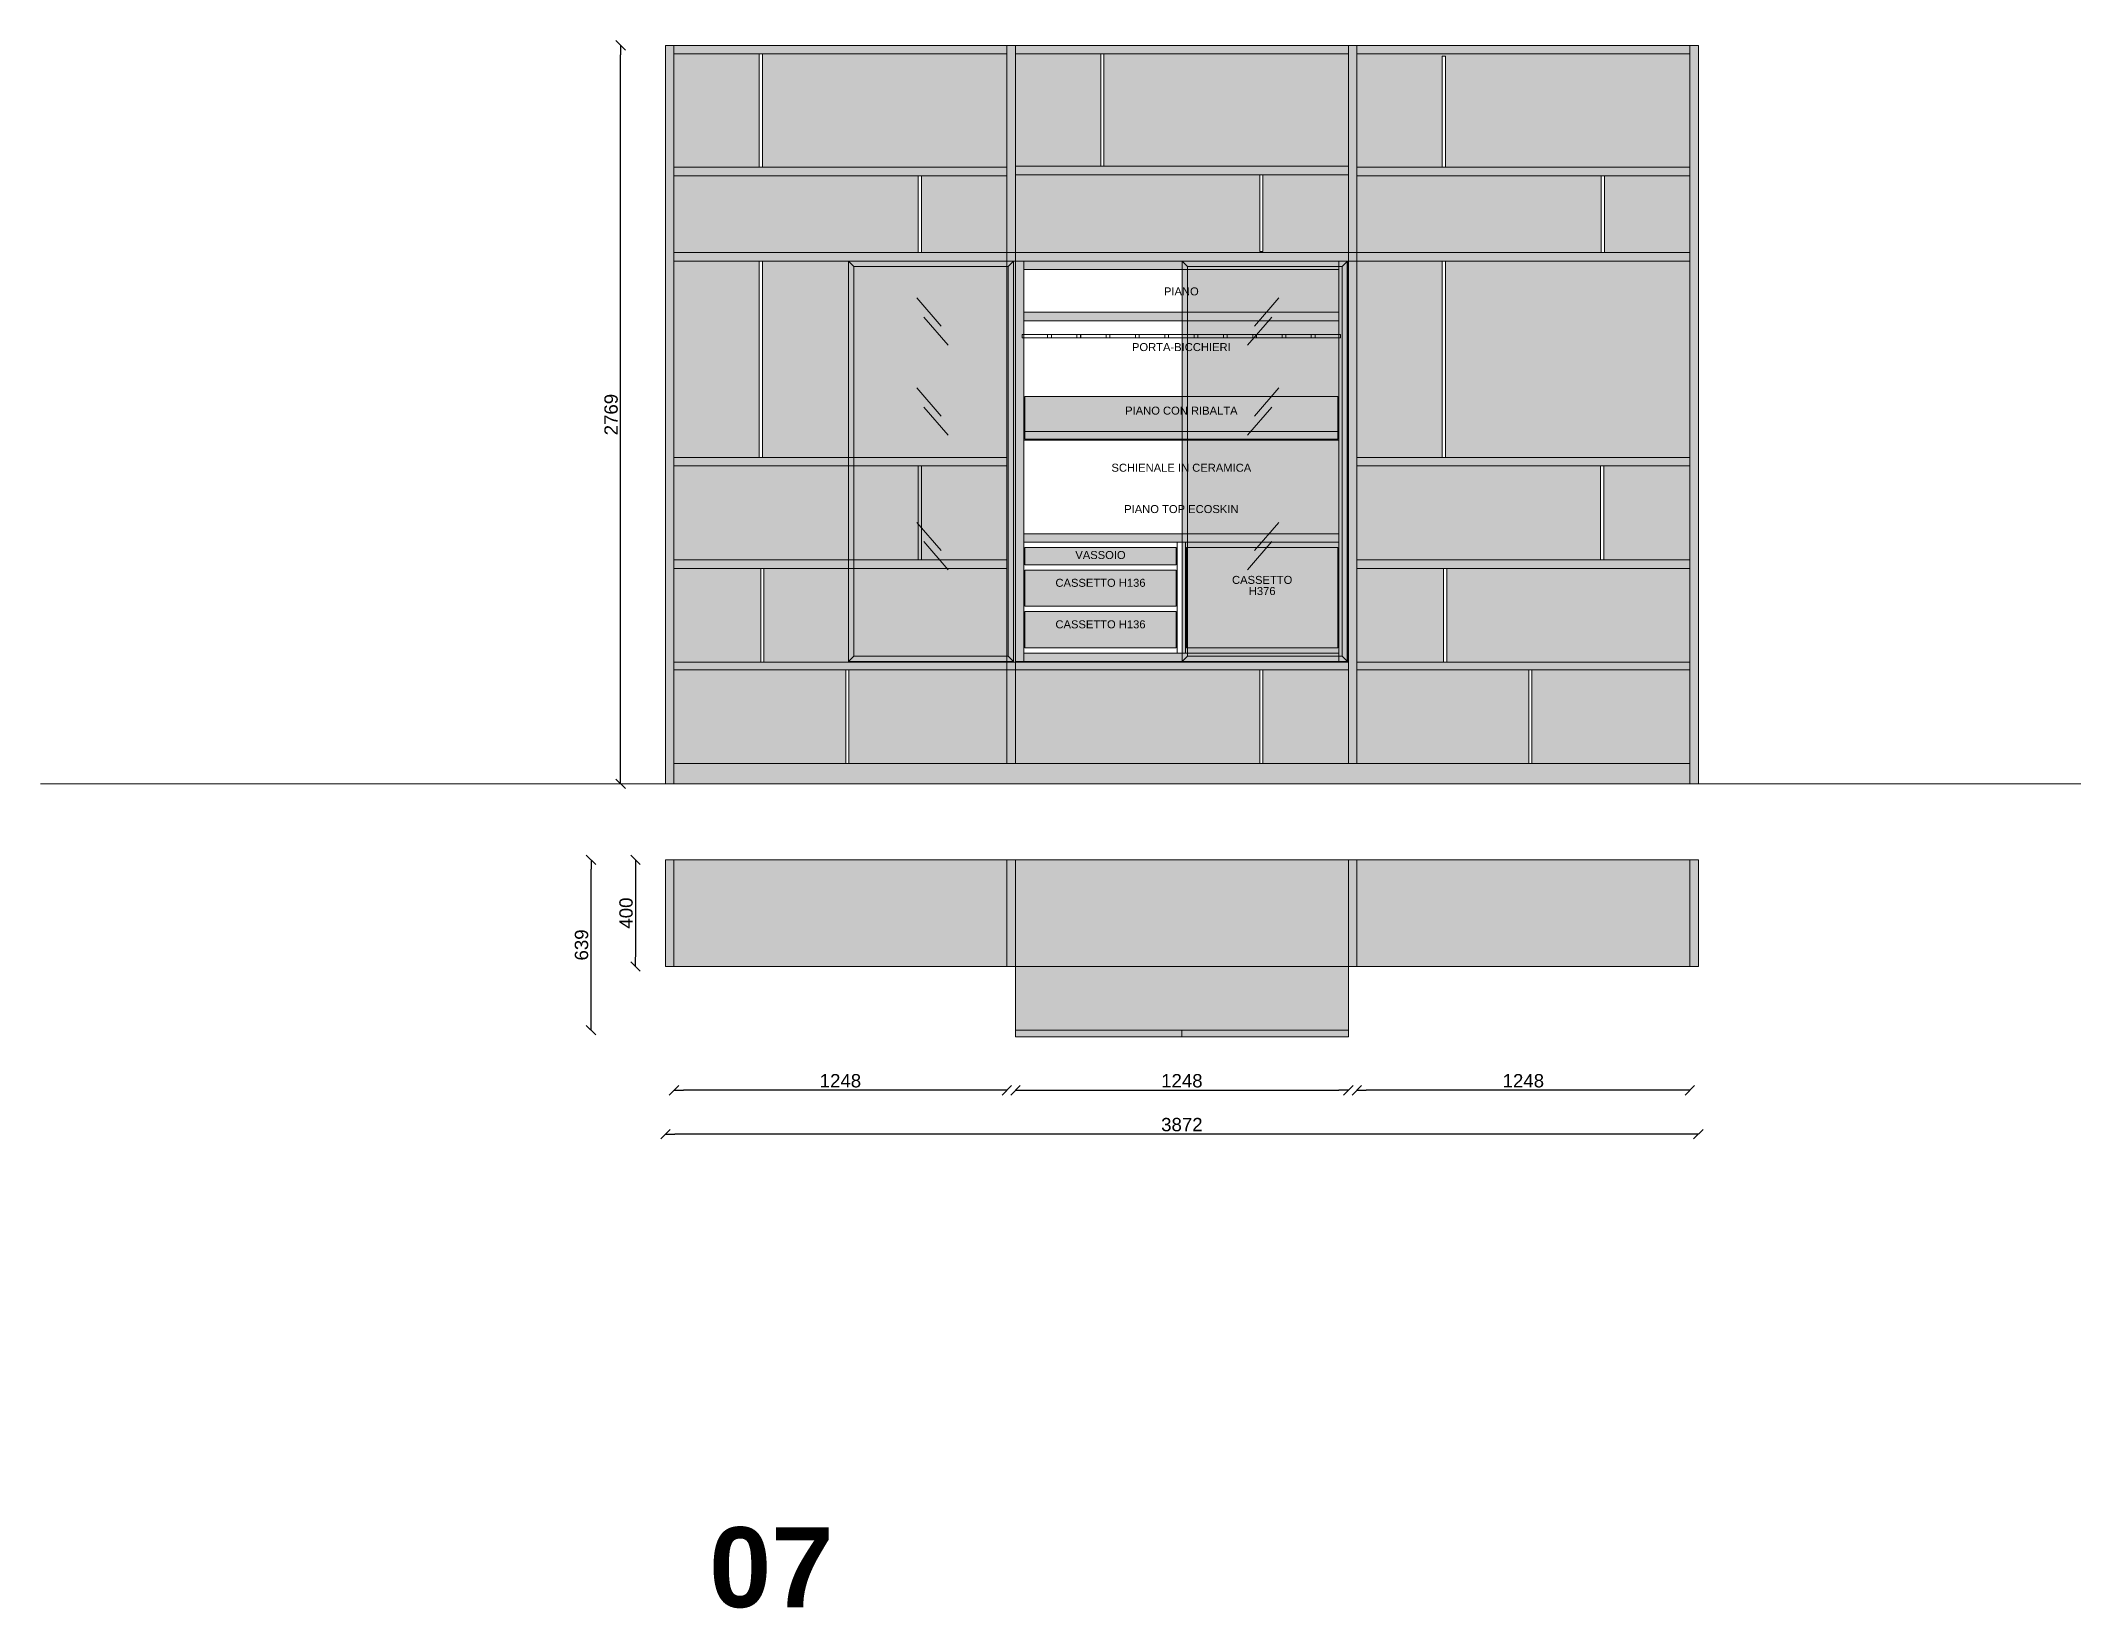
# Model space of a CAD drawing. Header units: inches. Extents: x -2150 to 187520, y -61540 to -22885.
# Drawn here: x 51079 to 58699, y -42053 to -36175 of the extents above; entities that cross this region are included whole.
import ezdxf

# ---------------------------------------------------------------- set-up
doc = ezdxf.new("R2010")
doc.units = ezdxf.units.IN
doc.header["$MEASUREMENT"] = 0
doc.linetypes.add('ISO-02 Linea a tratti', pattern=[3.81, 3.048, -0.762])
for name, color, linetype, lineweight in [('Linee arredi', 3, 'Continuous', 20), ('Nessuna', 7, 'Continuous', 5), ('Testi ENG', 7, 'Continuous', 5)]:
    doc.layers.add(name, color=color, linetype=linetype, lineweight=lineweight)
doc.layers.add('Quote', color=5, linetype='Continuous')
doc.styles.add('Arial', font='Arial.ttf')
doc.styles.add('Arial (bold)', font='Arial Bold.ttf')
doc.styles.add('Helvetica', font='Helvetica.ttf')
doc.dimstyles.new('M&C_quote arredo', dxfattribs={"dimtxt": 50, "dimasz": 35.34668, "dimexe": 0, "dimexo": 0, "dimgap": 10, "dimtad": 1, "dimdec": 0, "dimtxsty": 'Arial', "dimblk": 'VW_SLASH', "dimcen": 0, "dimse1": 1, "dimse2": 1, "dimazin": 0, "dimtfac": 1, "dimtdec": 0, "dimtix": 1, "dimtmove": 0, "dimatfit": 0, "dimldrblk": 'VW_SLASH', "dimfxl": 0, "dimfxlon": 1, "dimfrac": 2, "dimtolj": 1, "dimarcsym": 0})

# ---------------------------------------------------------------- blocks, each defined once
blk = doc.blocks.new('VW_SLASH')
at = {"color": 0, "linetype": 'ByBlock', "lineweight": -2, "transparency": 16777216}
blk.add_line((0, 0), (-1, 0), dxfattribs=at)
at = {"color": 0, "linetype": 'Continuous', "lineweight": -2, "transparency": 16777216, "flags": 128}
blk.add_lwpolyline([(0.5, 0.5), (-0.5, -0.5)], dxfattribs=at)
blk = doc.blocks.new('*D290')
at = {"layer": 'Defpoints', "color": 0, "transparency": 16777216}
for p in [(53253.2, -36192.6), (53421.1, -36192.6), (53421.1, -38961.6)]:
    blk.add_point(p, dxfattribs=at)
at = {"layer": 'Quote', "color": 0, "lineweight": -2, "transparency": 16777216}
blk.add_line((53253.2, -38926.3), (53253.2, -36228), dxfattribs=at)
at = {"layer": 'Quote', "color": 0, "lineweight": -2, "transparency": 16777216, "xscale": 35.3466796875, "yscale": 35.3466796875, "zscale": 35.3466796875}
for p, rotation in [((53253.2, -36192.6), 90), ((53253.2, -38961.6), 270)]:
    blk.add_blockref('VW_SLASH', p, dxfattribs=dict(at, rotation=rotation))
at = {"layer": 'Quote', "color": 0, "transparency": 16777216, "insert": (53217.6, -37577.1), "char_height": 50, "attachment_point": 5, "rotation": 90, "style": 'Arial'}
blk.add_mtext('\\A1;2769', dxfattribs=at)
blk = doc.blocks.new('*D291')
at = {"layer": 'Defpoints', "color": 0, "transparency": 16777216}
for p in [(55981.1, -40110.6), (54733.1, -40162.7), (55981.1, -40162.7)]:
    blk.add_point(p, dxfattribs=at)
at = {"layer": 'Quote', "color": 0, "lineweight": -2, "transparency": 16777216}
blk.add_line((54768.4, -40110.6), (55945.8, -40110.6), dxfattribs=at)
at = {"layer": 'Quote', "color": 0, "lineweight": -2, "transparency": 16777216, "xscale": 35.3466796875, "yscale": 35.3466796875, "zscale": 35.3466796875, "rotation": 180}
blk.add_blockref('VW_SLASH', (54733.1, -40110.6), dxfattribs=at)
at = {"layer": 'Quote', "color": 0, "lineweight": -2, "transparency": 16777216, "xscale": 35.3466796875, "yscale": 35.3466796875, "zscale": 35.3466796875}
blk.add_blockref('VW_SLASH', (55981.1, -40110.6), dxfattribs=at)
at = {"layer": 'Quote', "color": 0, "transparency": 16777216, "insert": (55357.1, -40075.1), "char_height": 50, "attachment_point": 5, "style": 'Arial'}
blk.add_mtext('\\A1;1248', dxfattribs=at)
blk = doc.blocks.new('*D292')
at = {"layer": 'Defpoints', "color": 0, "transparency": 16777216}
for p in [(53453.1, -40110.6), (53453.1, -40162.7), (54701.1, -40162.7)]:
    blk.add_point(p, dxfattribs=at)
at = {"layer": 'Quote', "color": 0, "lineweight": -2, "transparency": 16777216}
blk.add_line((54665.8, -40110.6), (53488.4, -40110.6), dxfattribs=at)
at = {"layer": 'Quote', "color": 0, "lineweight": -2, "transparency": 16777216, "xscale": 35.3466796875, "yscale": 35.3466796875, "zscale": 35.3466796875, "rotation": 180}
blk.add_blockref('VW_SLASH', (53453.1, -40110.6), dxfattribs=at)
at = {"layer": 'Quote', "color": 0, "lineweight": -2, "transparency": 16777216, "xscale": 35.3466796875, "yscale": 35.3466796875, "zscale": 35.3466796875}
blk.add_blockref('VW_SLASH', (54701.1, -40110.6), dxfattribs=at)
at = {"layer": 'Quote', "color": 0, "transparency": 16777216, "insert": (54077.1, -40075.1), "char_height": 50, "attachment_point": 5, "style": 'Arial'}
blk.add_mtext('\\A1;1248', dxfattribs=at)
blk = doc.blocks.new('*D293')
at = {"layer": 'Defpoints', "color": 0, "transparency": 16777216}
for p in [(56013.1, -40110.6), (56013.1, -40162.7), (57261.1, -40162.7)]:
    blk.add_point(p, dxfattribs=at)
at = {"layer": 'Quote', "color": 0, "lineweight": -2, "transparency": 16777216}
blk.add_line((57225.8, -40110.6), (56048.4, -40110.6), dxfattribs=at)
at = {"layer": 'Quote', "color": 0, "lineweight": -2, "transparency": 16777216, "xscale": 35.3466796875, "yscale": 35.3466796875, "zscale": 35.3466796875, "rotation": 180}
blk.add_blockref('VW_SLASH', (56013.1, -40110.6), dxfattribs=at)
at = {"layer": 'Quote', "color": 0, "lineweight": -2, "transparency": 16777216, "xscale": 35.3466796875, "yscale": 35.3466796875, "zscale": 35.3466796875}
blk.add_blockref('VW_SLASH', (57261.1, -40110.6), dxfattribs=at)
at = {"layer": 'Quote', "color": 0, "transparency": 16777216, "insert": (56637.1, -40075.1), "char_height": 50, "attachment_point": 5, "style": 'Arial'}
blk.add_mtext('\\A1;1248', dxfattribs=at)
blk = doc.blocks.new('*D294')
at = {"layer": 'Defpoints', "color": 0, "transparency": 16777216}
for p in [(53421.1, -39896.9), (57293.1, -39896.9), (53421.1, -40275)]:
    blk.add_point(p, dxfattribs=at)
at = {"layer": 'Quote', "color": 0, "lineweight": -2, "transparency": 16777216}
blk.add_line((57257.8, -40275), (53456.4, -40275), dxfattribs=at)
at = {"layer": 'Quote', "color": 0, "lineweight": -2, "transparency": 16777216, "xscale": 35.3466796875, "yscale": 35.3466796875, "zscale": 35.3466796875, "rotation": 180}
blk.add_blockref('VW_SLASH', (53421.1, -40275), dxfattribs=at)
at = {"layer": 'Quote', "color": 0, "lineweight": -2, "transparency": 16777216, "xscale": 35.3466796875, "yscale": 35.3466796875, "zscale": 35.3466796875}
blk.add_blockref('VW_SLASH', (57293.1, -40275), dxfattribs=at)
at = {"layer": 'Quote', "color": 0, "transparency": 16777216, "insert": (55357.1, -40239.5), "char_height": 50, "attachment_point": 5, "style": 'Arial'}
blk.add_mtext('\\A1;3872', dxfattribs=at)
blk = doc.blocks.new('*D295')
at = {"layer": 'Defpoints', "color": 0, "transparency": 16777216}
for p in [(53421.1, -39246.2), (53309.3, -39646.2), (53421.1, -39646.2)]:
    blk.add_point(p, dxfattribs=at)
at = {"layer": 'Quote', "color": 0, "lineweight": -2, "transparency": 16777216}
blk.add_line((53309.3, -39281.5), (53309.3, -39610.8), dxfattribs=at)
at = {"layer": 'Quote', "color": 0, "lineweight": -2, "transparency": 16777216, "xscale": 35.3466796875, "yscale": 35.3466796875, "zscale": 35.3466796875}
for p, rotation in [((53309.3, -39246.2), 90), ((53309.3, -39646.2), 270)]:
    blk.add_blockref('VW_SLASH', p, dxfattribs=dict(at, rotation=rotation))
at = {"layer": 'Quote', "color": 0, "transparency": 16777216, "insert": (53273.7, -39446.2), "char_height": 50, "attachment_point": 5, "rotation": 90, "style": 'Arial'}
blk.add_mtext('\\A1;400', dxfattribs=at)
blk = doc.blocks.new('*D305')
at = {"layer": 'Defpoints', "color": 0, "transparency": 16777216}
for p in [(53142.3, -39246.2), (54733.1, -39246.2), (54733.1, -39885.2)]:
    blk.add_point(p, dxfattribs=at)
at = {"layer": 'Quote', "color": 0, "lineweight": -2, "transparency": 16777216}
blk.add_line((53142.3, -39849.8), (53142.3, -39281.5), dxfattribs=at)
at = {"layer": 'Quote', "color": 0, "lineweight": -2, "transparency": 16777216, "xscale": 35.3466796875, "yscale": 35.3466796875, "zscale": 35.3466796875}
for p, rotation in [((53142.3, -39246.2), 90), ((53142.3, -39885.2), 270)]:
    blk.add_blockref('VW_SLASH', p, dxfattribs=dict(at, rotation=rotation))
at = {"layer": 'Quote', "color": 0, "transparency": 16777216, "insert": (53106.8, -39565.7), "char_height": 50, "attachment_point": 5, "rotation": 90, "style": 'Arial'}
blk.add_mtext('\\A1;639', dxfattribs=at)
blk = doc.blocks.new('Gruppo-47')
h = blk.add_hatch(color=252)
h.dxf.hatch_style = 1
h.paths.add_polyline_path([(-85875.7, 60391.8), (-86494.8, 60391.8), (-86474.8, 60371.8), (-85895.7, 60371.8)])
h.paths.add_polyline_path([(-85875.7, 60391.8), (-85895.7, 60371.8), (-85895.7, 58910.2), (-85875.7, 58890.2)])
h.paths.add_polyline_path([(-86474.8, 60371.8), (-86494.8, 60391.8), (-86494.8, 58890.2), (-86474.8, 58910.2)])
h.paths.add_polyline_path([(-85895.7, 58910.2), (-86474.8, 58910.2), (-86494.8, 58890.2), (-85875.7, 58890.2)])
at = {"layer": 'Linee arredi', "linetype": 'Continuous', "lineweight": 13}
for p, q in [((-86494.8, 60391.8), (-86474.8, 60371.8)), ((-85895.7, 60371.8), (-85875.7, 60391.8)), ((-86238, 60253.8), (-86147.3, 60148.1)), ((-86211.5, 60182.1), (-86120.9, 60076.4)), ((-86238, 59916.5), (-86147.3, 59810.8)), ((-86211.5, 59844.7), (-86120.9, 59739)), ((-86238, 59412.1), (-86147.3, 59306.4)), ((-86211.5, 59340.4), (-86120.9, 59234.7)), ((-86474.8, 58910.2), (-86494.8, 58890.2)), ((-85895.7, 58910.2), (-85875.7, 58890.2))]:
    blk.add_line(p, q, dxfattribs=at)
at = {"layer": 'Linee arredi', "linetype": 'Continuous', "lineweight": 13, "transparency": 33554687, "flags": 128}
for points in [[(-85875.7, 60391.8), (-85875.7, 58890.2), (-86494.8, 58890.2), (-86494.8, 60391.8)], [(-86474.8, 58910.2), (-85895.7, 58910.2), (-85895.7, 60371.8), (-86474.8, 60371.8)], [(-86474.8, 60371.8), (-85895.7, 60371.8), (-85895.7, 58910.2), (-86474.8, 58910.2)]]:
    blk.add_lwpolyline(points, close=True, dxfattribs=at)
at = {"layer": 'Linee arredi', "linetype": 'Continuous', "lineweight": 13, "flags": 128}
for points in [[(-85875.7, 60391.8), (-85875.7, 58890.2), (-86494.8, 58890.2), (-86494.8, 60391.8)], [(-86474.8, 60371.8), (-85895.7, 60371.8), (-85895.7, 58910.2), (-86474.8, 58910.2)], [(-86474.8, 58910.2), (-85895.7, 58910.2), (-85895.7, 60371.8), (-86474.8, 60371.8)]]:
    blk.add_lwpolyline(points, close=True, dxfattribs=at)
blk = doc.blocks.new('Simbolo-2')
at = {"layer": 'Nessuna', "color": 7, "linetype": 'Continuous', "lineweight": 5, "transparency": 33554687, "flags": 128}
blk.add_lwpolyline([(-47.9232, 5.9904), (47.9232, 5.9904), (47.9232, -5.9904), (-47.9232, -5.9904)], close=True, dxfattribs=at)
blk = doc.blocks.new('Gruppo-48')
h = blk.add_hatch(color=252)
h.dxf.hatch_style = 1
h.paths.add_polyline_path([(-84624.7, 60391.8), (-85243.7, 60391.8), (-85223.8, 60371.8), (-84644.7, 60371.8)])
h.paths.add_polyline_path([(-85223.8, 60371.8), (-85243.7, 60391.8), (-85243.7, 58890.2), (-85223.8, 58910.2)])
h.paths.add_polyline_path([(-84624.7, 60391.8), (-84644.7, 60371.8), (-84644.7, 58910.2), (-84624.7, 58890.2)])
h.paths.add_polyline_path([(-84644.7, 58910.2), (-85223.8, 58910.2), (-85243.7, 58890.2), (-84624.7, 58890.2)])
at = {"layer": 'Linee arredi', "linetype": 'Continuous', "lineweight": 13}
for p, q in [((-85223.8, 60371.8), (-85243.7, 60391.8)), ((-84624.7, 60391.8), (-84644.7, 60371.8)), ((-84881.5, 60253.8), (-84972.2, 60148.1)), ((-84907.9, 60182.1), (-84998.6, 60076.4)), ((-84881.5, 59916.5), (-84972.2, 59810.8)), ((-84907.9, 59844.7), (-84998.6, 59739)), ((-84881.5, 59412.1), (-84972.2, 59306.4)), ((-84907.9, 59340.4), (-84998.6, 59234.7)), ((-85223.8, 58910.2), (-85243.7, 58890.2)), ((-84644.7, 58910.2), (-84624.7, 58890.2))]:
    blk.add_line(p, q, dxfattribs=at)
at = {"layer": 'Linee arredi', "linetype": 'Continuous', "lineweight": 13, "transparency": 33554687, "flags": 128}
for points in [[(-85243.7, 60391.8), (-85243.7, 58890.2), (-84624.7, 58890.2), (-84624.7, 60391.8)], [(-84644.7, 58910.2), (-85223.8, 58910.2), (-85223.8, 60371.8), (-84644.7, 60371.8)], [(-85223.8, 60371.8), (-84644.7, 60371.8), (-84644.7, 58910.2), (-85223.8, 58910.2)]]:
    blk.add_lwpolyline(points, close=True, dxfattribs=at)
at = {"layer": 'Linee arredi', "linetype": 'Continuous', "lineweight": 13, "flags": 128}
for points in [[(-85243.7, 60391.8), (-85243.7, 58890.2), (-84624.7, 58890.2), (-84624.7, 60391.8)], [(-84644.7, 60371.8), (-85223.8, 60371.8), (-85223.8, 58910.2), (-84644.7, 58910.2)], [(-84644.7, 58910.2), (-85223.8, 58910.2), (-85223.8, 60371.8), (-84644.7, 60371.8)]]:
    blk.add_lwpolyline(points, close=True, dxfattribs=at)
blk = doc.blocks.new('Gruppo-49')
at = {"transparency": 33554646}
h = blk.add_hatch(color=256, dxfattribs=at)
h.dxf.hatch_style = 1
h.set_gradient(color1=(195, 255, 255), tint=1)
h.paths.add_polyline_path([(-85895.7, 60371.8), (-86474.8, 60371.8), (-86474.8, 58910.2), (-85895.7, 58910.2)])
h = blk.add_hatch(color=252)
h.dxf.hatch_style = 1
h.paths.add_polyline_path([(-85868.7, 60391.8), (-85836.8, 60391.8), (-85836.8, 58890.2), (-85868.7, 58890.2)])
h = blk.add_hatch(color=252)
h.dxf.hatch_style = 1
h.paths.add_polyline_path([(-85836.8, 60391.8), (-84656.7, 60391.8), (-84656.7, 60359.8), (-85836.8, 60359.8)])
h = blk.add_hatch(color=256, dxfattribs=at)
h.dxf.hatch_style = 1
h.set_gradient(color1=(195, 255, 255), tint=1)
h.paths.add_polyline_path([(-84644.4, 60371.8), (-85223.4, 60371.8), (-85223.4, 58910.2), (-84644.4, 58910.2)])
h = blk.add_hatch(color=252)
h.dxf.hatch_style = 1
h.paths.add_polyline_path([(-84656.7, 60391.8), (-84624.7, 60391.8), (-84624.7, 58890.2), (-84656.7, 58890.2)])
h = blk.add_hatch(color=252)
h.dxf.hatch_style = 1
h.paths.add_polyline_path([(-85836.8, 60200.1), (-84656.7, 60200.1), (-84656.7, 60168.1), (-85836.8, 60168.1)])
h = blk.add_hatch(color=252)
h.dxf.hatch_style = 1
h.paths.add_polyline_path([(-84659.7, 59884.1), (-84659.7, 59724.4), (-85833.8, 59724.4), (-85833.8, 59884.1)])
h = blk.add_hatch(color=252)
h.dxf.hatch_style = 1
h.paths.add_polyline_path([(-85836.8, 59369.4), (-84656.7, 59369.4), (-84656.7, 59337.5), (-85836.8, 59337.5)])
h = blk.add_hatch(color=252)
h.dxf.hatch_style = 1
h.paths.add_polyline_path([(-85833.8, 59317.5), (-85265.7, 59317.5), (-85265.7, 59253.6), (-85833.8, 59253.6)])
h = blk.add_hatch(color=252)
h.dxf.hatch_style = 1
h.paths.add_polyline_path([(-85227.8, 59317.5), (-84659.7, 59317.5), (-84659.7, 58942.1), (-85227.8, 58942.1)])
h = blk.add_hatch(color=252)
h.dxf.hatch_style = 1
h.paths.add_polyline_path([(-85833.8, 59233.6), (-85265.7, 59233.6), (-85265.7, 59097.9), (-85833.8, 59097.9)])
h = blk.add_hatch(color=252)
h.dxf.hatch_style = 1
h.paths.add_polyline_path([(-85265.7, 58942.1), (-85833.8, 58942.1), (-85833.8, 59077.9), (-85265.7, 59077.9)])
h = blk.add_hatch(color=252)
h.dxf.hatch_style = 1
h.paths.add_polyline_path([(-85836.8, 58922.1), (-84656.7, 58922.1), (-84656.7, 58890.2), (-85836.8, 58890.2)])
at = {"layer": 'Linee arredi', "linetype": 'Continuous', "lineweight": 13}
for p, q in [((-85868.7, 60391.8), (-85868.7, 58890.2)), ((-85868.7, 60391.8), (-85836.8, 60391.8)), ((-84656.7, 60391.8), (-85836.8, 60391.8)), ((-85836.8, 58890.2), (-85836.8, 60391.8)), ((-85836.8, 60359.8), (-84656.7, 60359.8)), ((-84656.7, 60359.8), (-84656.7, 60391.8)), ((-84656.7, 58890.2), (-84656.7, 60391.8)), ((-84656.7, 60391.8), (-84624.7, 60391.8)), ((-84624.7, 60391.8), (-84624.7, 58890.2)), ((-84656.7, 60200.1), (-85836.8, 60200.1)), ((-84656.7, 60168.1), (-85836.8, 60168.1)), ((-84656.7, 60116.2), (-85836.8, 60116.2)), ((-84656.7, 60104.2), (-85836.8, 60104.2)), ((-85747.9, 60104.2), (-85747.9, 60116.2)), ((-85734, 60104.2), (-85734, 60116.2)), ((-85638.1, 60104.2), (-85638.1, 60116.2)), ((-85624.1, 60104.2), (-85624.1, 60116.2)), ((-85528.3, 60104.2), (-85528.3, 60116.2)), ((-85514.3, 60104.2), (-85514.3, 60116.2)), ((-85418.5, 60104.2), (-85418.5, 60116.2)), ((-85404.5, 60104.2), (-85404.5, 60116.2)), ((-85308.6, 60104.2), (-85308.6, 60116.2)), ((-85294.7, 60104.2), (-85294.7, 60116.2)), ((-85198.8, 60104.2), (-85198.8, 60116.2)), ((-85184.8, 60104.2), (-85184.8, 60116.2)), ((-85089, 60104.2), (-85089, 60116.2)), ((-85075, 60104.2), (-85075, 60116.2)), ((-84979.2, 60104.2), (-84979.2, 60116.2)), ((-84965.2, 60104.2), (-84965.2, 60116.2)), ((-84869.3, 60104.2), (-84869.3, 60116.2)), ((-84855.4, 60104.2), (-84855.4, 60116.2)), ((-84759.5, 60104.2), (-84759.5, 60116.2)), ((-84745.5, 60104.2), (-84745.5, 60116.2)), ((-84656.7, 59720.9), (-85836.8, 59720.9)), ((-84656.7, 59369.4), (-85836.8, 59369.4)), ((-84656.7, 59337.5), (-85836.8, 59337.5)), ((-85262.7, 59337.5), (-85262.7, 58922.1)), ((-85230.8, 59337.5), (-85230.8, 58922.1)), ((-85227.8, 58942.1), (-85227.8, 59317.5)), ((-84659.7, 59317.5), (-84659.7, 58942.1)), ((-85833.8, 59221.7), (-85836.8, 59221.7)), ((-85262.7, 59221.7), (-85265.7, 59221.7)), ((-85836.8, 58922.1), (-84656.7, 58922.1)), ((-84659.7, 58942.1), (-85227.8, 58942.1)), ((-85868.7, 58890.2), (-85836.8, 58890.2)), ((-85836.8, 58890.2), (-84656.7, 58890.2)), ((-84656.7, 58890.2), (-84624.7, 58890.2))]:
    blk.add_line(p, q, dxfattribs=at)
at = {"layer": 'Linee arredi', "linetype": 'Continuous', "lineweight": 13, "transparency": 33554687, "flags": 128}
for points in [[(-85868.7, 60391.8), (-85836.8, 60391.8), (-85836.8, 58890.2), (-85868.7, 58890.2)], [(-85836.8, 60391.8), (-84656.7, 60391.8), (-84656.7, 60359.8), (-85836.8, 60359.8)], [(-85836.8, 60359.8), (-84656.7, 60359.8), (-84656.7, 58922.1), (-85836.8, 58922.1)], [(-84656.7, 60391.8), (-84624.7, 60391.8), (-84624.7, 58890.2), (-84656.7, 58890.2)], [(-85836.8, 60200.1), (-84656.7, 60200.1), (-84656.7, 60168.1), (-85836.8, 60168.1)], [(-85836.8, 59752.8), (-84656.7, 59752.8), (-84656.7, 59720.9), (-85836.8, 59720.9)], [(-85836.8, 59369.4), (-84656.7, 59369.4), (-84656.7, 59337.5), (-85836.8, 59337.5)], [(-85833.8, 59317.5), (-85265.7, 59317.5), (-85265.7, 59253.6), (-85833.8, 59253.6)], [(-85262.7, 59337.5), (-85230.8, 59337.5), (-85230.8, 58922.1), (-85262.7, 58922.1)], [(-85227.8, 59317.5), (-84659.7, 59317.5), (-84659.7, 58942.1), (-85227.8, 58942.1)], [(-85833.8, 59233.6), (-85265.7, 59233.6), (-85265.7, 59097.9), (-85833.8, 59097.9)], [(-85833.8, 59077.9), (-85265.7, 59077.9), (-85265.7, 58942.1), (-85833.8, 58942.1)], [(-85836.8, 58922.1), (-84656.7, 58922.1), (-84656.7, 58890.2), (-85836.8, 58890.2)]]:
    blk.add_lwpolyline(points, close=True, dxfattribs=at)
at = {"layer": 'Linee arredi', "linetype": 'Continuous', "lineweight": 13, "flags": 128}
blk.add_lwpolyline([(-84659.7, 59884.1), (-84659.7, 59724.4), (-85833.8, 59724.4), (-85833.8, 59884.1)], close=True, dxfattribs=at)
at = {"layer": 'Linee arredi', "linetype": 'ISO-02 Linea a tratti', "lineweight": 13, "flags": 128}
blk.add_lwpolyline([(-84656.7, 59752.8), (-84659.7, 59752.8), (-85833.8, 59752.8), (-85836.8, 59752.8)], dxfattribs=at)
at = {"layer": 'Linee arredi', "linetype": 'Continuous', "lineweight": 13}
for points in [[(-85833.8, 59233.6), (-85265.7, 59233.6), (-85265.7, 59097.9), (-85833.8, 59097.9)], [(-85265.7, 58942.1), (-85833.8, 58942.1), (-85833.8, 59077.9), (-85265.7, 59077.9)]]:
    blk.add_lwpolyline(points, close=True, dxfattribs=at)
at = {"layer": 'Linee arredi', "transparency": 33554687}
for name, p in [('Gruppo-47', (0, 0)), ('Gruppo-48', (0.3, 0))]:
    blk.add_blockref(name, p, dxfattribs=at)
at = {"layer": 'Linee arredi', "lineweight": 13, "transparency": 33554687}
for p in [(-85795.9, 60110.2), (-85686, 60110.2), (-85576.2, 60110.2), (-85466.4, 60110.2), (-85356.6, 60110.2), (-85246.7, 60110.2), (-85136.9, 60110.2), (-85027.1, 60110.2), (-84917.3, 60110.2), (-84807.4, 60110.2), (-84697.6, 60110.2)]:
    blk.add_blockref('Simbolo-2', p, dxfattribs=at)
at = {"layer": 'Testi ENG', "lineweight": 13, "transparency": 33554687, "char_height": 30, "attachment_point": 2, "line_spacing_factor": 0.834288, "style": 'Helvetica'}
for s, insert in [('PIANO', (-85246.7, 60293.3)), ('PORTA-BICCHIERI', (-85246.7, 60084.5)), ('PIANO CON RIBALTA', (-85246.7, 59846.2)), ('SCHIENALE IN CERAMICA', (-85246.7, 59632.1)), ('PIANO TOP ECOSKIN', (-85246.7, 59477.1)), ('VASSOIO', (-85549.8, 59304.8)), ('CASSETTO\\PH376', (-84943.7, 59211.5)), ('CASSETTO H136', (-85549.8, 59200.6)), ('CASSETTO H136', (-85549.8, 59044.9))]:
    blk.add_mtext(s, dxfattribs=dict(at, insert=insert))

msp = doc.modelspace()

# ---------------------------------------------------------------- hatches: boundary and pattern name
at = {"layer": 'Linee arredi'}
h = msp.add_hatch(color=7, dxfattribs=at)
h.dxf.hatch_style = 1
h.paths.add_polyline_path([(53421.1, -36192.6), (53453.1, -36192.6), (53453.1, -38961.6), (53421.1, -38961.6)])
h = msp.add_hatch(color=7, dxfattribs=at)
h.dxf.hatch_style = 1
h.paths.add_polyline_path([(53453.1, -36192.6), (54701.1, -36192.6), (54701.1, -36224.6), (53453.1, -36224.6)])
h = msp.add_hatch(color=7, dxfattribs=at)
h.dxf.hatch_style = 1
h.paths.add_polyline_path([(54701.1, -36192.6), (54733.1, -36192.6), (54733.1, -38885.6), (54701.1, -38885.6)])
h = msp.add_hatch(color=7, dxfattribs=at)
h.dxf.hatch_style = 1
h.paths.add_polyline_path([(54733.1, -36192.6), (55981.1, -36192.6), (55981.1, -36224.6), (54733.1, -36224.6)])
h = msp.add_hatch(color=7, dxfattribs=at)
h.dxf.hatch_style = 1
h.paths.add_polyline_path([(55981.1, -36192.6), (56013.1, -36192.6), (56013.1, -38885.6), (55981.1, -38885.6)])
h = msp.add_hatch(color=7, dxfattribs=at)
h.dxf.hatch_style = 1
h.paths.add_polyline_path([(56013.1, -36192.6), (57261.1, -36192.6), (57261.1, -36224.6), (56013.1, -36224.6)])
h = msp.add_hatch(color=7, dxfattribs=at)
h.dxf.hatch_style = 1
h.paths.add_polyline_path([(57261.1, -36192.6), (57293.1, -36192.6), (57293.1, -38961.6), (57261.1, -38961.6)])
h = msp.add_hatch(color=254, dxfattribs=at)
h.dxf.hatch_style = 1
h.paths.add_polyline_path([(53785.1, -36224.6), (53785.1, -36649.6), (54701.1, -36649.6), (54701.1, -36224.6)])
h.paths.add_polyline_path([(53773.1, -36224.6), (53453.1, -36224.6), (53453.1, -36649.6), (53773.1, -36649.6)])
h = msp.add_hatch(color=254, dxfattribs=at)
h.dxf.hatch_style = 1
h.paths.add_polyline_path([(55981.1, -36645.6), (55981.1, -36224.6), (55065.1, -36224.6), (55065.1, -36645.6)])
h.paths.add_polyline_path([(55053.1, -36224.6), (54733.1, -36224.6), (54733.1, -36645.6), (55053.1, -36645.6)])
h = msp.add_hatch(color=254, dxfattribs=at)
h.dxf.hatch_style = 1
h.paths.add_polyline_path([(57261.1, -36224.6), (56013.1, -36224.6), (56013.1, -36649.6), (56333.1, -36649.6), (56333.1, -36233.6), (56345.1, -36233.6), (56345.1, -36649.6), (57261.1, -36649.6)])
h = msp.add_hatch(color=7, dxfattribs=at)
h.dxf.hatch_style = 1
h.paths.add_polyline_path([(53453.1, -36649.6), (54701.1, -36649.6), (54701.1, -36681.6), (53453.1, -36681.6)])
h = msp.add_hatch(color=7, dxfattribs=at)
h.dxf.hatch_style = 1
h.paths.add_polyline_path([(54733.1, -36645.6), (55981.1, -36645.6), (55981.1, -36677.6), (54733.1, -36677.6)])
h = msp.add_hatch(color=7, dxfattribs=at)
h.dxf.hatch_style = 1
h.paths.add_polyline_path([(56013.1, -36649.6), (57261.1, -36649.6), (57261.1, -36681.6), (56013.1, -36681.6)])
h = msp.add_hatch(color=254, dxfattribs=at)
h.dxf.hatch_style = 1
h.paths.add_polyline_path([(54369.1, -36969.6), (54369.1, -36681.6), (53453.1, -36681.6), (53453.1, -36969.6)])
h.paths.add_polyline_path([(54701.1, -36969.6), (54701.1, -36681.6), (54381.1, -36681.6), (54381.1, -36969.6)])
h = msp.add_hatch(color=254, dxfattribs=at)
h.dxf.hatch_style = 1
h.paths.add_polyline_path([(55649.1, -36677.6), (54733.1, -36677.6), (54733.1, -36969.6), (55981.1, -36969.6), (55981.1, -36677.6), (55661.1, -36677.6), (55661.1, -36965.6), (55649.1, -36965.6)])
h = msp.add_hatch(color=254, dxfattribs=at)
h.dxf.hatch_style = 1
h.paths.add_polyline_path([(56013.1, -36681.6), (56013.1, -36969.6), (56929.1, -36969.6), (56929.1, -36681.6)])
h = msp.add_hatch(color=254, dxfattribs=at)
h.dxf.hatch_style = 1
h.paths.add_polyline_path([(57261.1, -36969.6), (57261.1, -36681.6), (56941.1, -36681.6), (56941.1, -36969.6)])
h = msp.add_hatch(color=7, dxfattribs=at)
h.dxf.hatch_style = 1
h.paths.add_polyline_path([(53453.1, -36969.6), (56013.1, -36969.6), (56013.1, -37001.6), (53453.1, -37001.6)])
h = msp.add_hatch(color=254, dxfattribs=at)
h.dxf.hatch_style = 1
h.paths.add_polyline_path([(53773.1, -37001.6), (53453.1, -37001.6), (53453.1, -37737.6), (53773.1, -37737.6)])
h.paths.add_polyline_path([(53785.1, -37737.6), (54701.1, -37737.6), (54701.1, -37001.6), (53785.1, -37001.6)])
h = msp.add_hatch(color=7, dxfattribs=at)
h.dxf.hatch_style = 1
h.paths.add_polyline_path([(56013.1, -36969.6), (57261.1, -36969.6), (57261.1, -37001.6), (56013.1, -37001.6)])
h = msp.add_hatch(color=254, dxfattribs=at)
h.dxf.hatch_style = 1
h.paths.add_polyline_path([(57261.1, -37737.6), (57261.1, -37001.6), (56345.1, -37001.6), (56345.1, -37737.6)])
h.paths.add_polyline_path([(56333.1, -37001.6), (56013.1, -37001.6), (56013.1, -37737.6), (56333.1, -37737.6)])
h = msp.add_hatch(color=7, dxfattribs=at)
h.dxf.hatch_style = 1
h.paths.add_polyline_path([(53453.1, -37737.6), (54701.1, -37737.6), (54701.1, -37769.6), (53453.1, -37769.6)])
h = msp.add_hatch(color=254, dxfattribs=at)
h.dxf.hatch_style = 1
h.paths.add_polyline_path([(53453.1, -37769.6), (53453.1, -38121.6), (54369.1, -38121.6), (54369.1, -37769.6)])
h.paths.add_polyline_path([(54381.1, -37769.6), (54381.1, -38121.6), (54701.1, -38121.6), (54701.1, -37769.6)])
h = msp.add_hatch(color=7, dxfattribs=at)
h.dxf.hatch_style = 1
h.paths.add_polyline_path([(56013.1, -37737.6), (57261.1, -37737.6), (57261.1, -37769.6), (56013.1, -37769.6)])
h = msp.add_hatch(color=254, dxfattribs=at)
h.dxf.hatch_style = 1
h.paths.add_polyline_path([(56013.1, -37769.6), (56013.1, -38121.6), (56926.8, -38121.6), (56926.8, -37769.6)])
h.paths.add_polyline_path([(56938.8, -38121.6), (57261.1, -38121.6), (57261.1, -37769.6), (56938.8, -37769.6)])
h = msp.add_hatch(color=7, dxfattribs=at)
h.dxf.hatch_style = 1
h.paths.add_polyline_path([(53453.1, -38121.6), (54701.1, -38121.6), (54701.1, -38153.6), (53453.1, -38153.6)])
h = msp.add_hatch(color=254, dxfattribs=at)
h.dxf.hatch_style = 1
h.paths.add_polyline_path([(53790.2, -38153.6), (53790.2, -38505.6), (54701.1, -38505.6), (54701.1, -38153.6)])
h.paths.add_polyline_path([(53778.2, -38153.6), (53453.1, -38153.6), (53453.1, -38505.6), (53778.2, -38505.6)])
h = msp.add_hatch(color=7, dxfattribs=at)
h.dxf.hatch_style = 1
h.paths.add_polyline_path([(56013.1, -38121.6), (57261.1, -38121.6), (57261.1, -38153.6), (56013.1, -38153.6)])
h = msp.add_hatch(color=254, dxfattribs=at)
h.dxf.hatch_style = 1
h.paths.add_polyline_path([(57261.1, -38505.6), (57261.1, -38153.6), (56350.2, -38153.6), (56350.2, -38505.6)])
h.paths.add_polyline_path([(56338.2, -38153.6), (56013.1, -38153.6), (56013.1, -38505.6), (56338.2, -38505.6)])
h = msp.add_hatch(color=7, dxfattribs=at)
h.dxf.hatch_style = 1
h.paths.add_polyline_path([(55981.1, -38505.6), (53453.1, -38505.6), (53453.1, -38533.6), (55981.1, -38533.6)])
h = msp.add_hatch(color=254, dxfattribs=at)
h.dxf.hatch_style = 1
h.paths.add_polyline_path([(54701.1, -38885.6), (54701.1, -38533.6), (54109.1, -38533.6), (54109.1, -38885.6)])
h.paths.add_polyline_path([(53453.1, -38533.6), (53453.1, -38591.5), (53453.1, -38885.6), (54097.1, -38885.6), (54097.1, -38533.6)])
h = msp.add_hatch(color=254, dxfattribs=at)
h.dxf.hatch_style = 1
h.paths.add_polyline_path([(55661.1, -38533.6), (55661.1, -38885.6), (55981.1, -38885.6), (55981.1, -38533.6)])
h.paths.add_polyline_path([(54733.1, -38533.6), (54733.1, -38885.6), (55649.1, -38885.6), (55649.1, -38533.6)])
h = msp.add_hatch(color=7, dxfattribs=at)
h.dxf.hatch_style = 1
h.paths.add_polyline_path([(57261.1, -38505.6), (56013.1, -38505.6), (56013.1, -38533.6), (57261.1, -38533.6)])
h = msp.add_hatch(color=254, dxfattribs=at)
h.dxf.hatch_style = 1
h.paths.add_polyline_path([(56657.1, -38533.6), (56013.1, -38533.6), (56013.1, -38591.5), (56013.1, -38885.6), (56657.1, -38885.6)])
h.paths.add_polyline_path([(57261.1, -38885.6), (57261.1, -38533.6), (56669.1, -38533.6), (56669.1, -38885.6)])
h = msp.add_hatch(color=7, dxfattribs=at)
h.dxf.hatch_style = 1
h.paths.add_polyline_path([(53453.1, -38885.6), (57261.1, -38885.6), (57261.1, -38961.6), (53453.1, -38961.6)])
h = msp.add_hatch(color=7, dxfattribs=at)
h.dxf.hatch_style = 1
h.paths.add_polyline_path([(53453.1, -39246.2), (53421.1, -39246.2), (53421.1, -39646.2), (53453.1, -39646.2)])
h.paths.add_polyline_path([(54701.1, -39246.2), (53453.1, -39246.2), (53453.1, -39646.2), (54701.1, -39646.2)])
h.paths.add_polyline_path([(54733.1, -39246.2), (54701.1, -39246.2), (54701.1, -39646.2), (54733.1, -39646.2)])
h.paths.add_polyline_path([(55981.1, -39246.2), (54733.1, -39246.2), (54733.1, -39646.2), (55981.1, -39646.2)])
h.paths.add_polyline_path([(56013.1, -39246.2), (55981.1, -39246.2), (55981.1, -39646.2), (56013.1, -39646.2)])
h.paths.add_polyline_path([(57261.1, -39246.2), (56013.1, -39246.2), (56013.1, -39646.2), (57261.1, -39646.2)])
h.paths.add_polyline_path([(57293.1, -39246.2), (57261.1, -39246.2), (57261.1, -39646.2), (57293.1, -39646.2)])
h = msp.add_hatch(color=252, dxfattribs=at)
h.dxf.hatch_style = 1
h.paths.add_polyline_path([(55981.1, -39646.2), (54733.1, -39646.2), (54733.1, -39885.2), (55357.1, -39885.2), (55981.1, -39885.2)])
h = msp.add_hatch(color=253, dxfattribs=at)
h.dxf.hatch_style = 1
h.paths.add_polyline_path([(55981.1, -39885.2), (55357.1, -39885.2), (55357.1, -39910.2), (55981.1, -39910.2)])
h.paths.add_polyline_path([(55357.1, -39885.2), (54733.1, -39885.2), (54733.1, -39910.2), (55357.1, -39910.2)])

# ---------------------------------------------------------------- linework, layer by layer
for p, q in [((53453.1, -36645.6), (53453.1, -38591.5)), ((56013.1, -36645.6), (56013.1, -38591.5))]:
    msp.add_line(p, q, dxfattribs=at)
at = {"layer": 'Linee arredi', "color": 7}
msp.add_line((51079.1, -38961.6), (99606, -38961.6), dxfattribs=at)
at = {"layer": 'Linee arredi', "linetype": 'Continuous', "lineweight": 5, "transparency": 33554687, "flags": 128}
for points in [[(53421.1, -36192.6), (53453.1, -36192.6), (53453.1, -38961.6), (53421.1, -38961.6)], [(53453.1, -36192.6), (54701.1, -36192.6), (54701.1, -36224.6), (53453.1, -36224.6)], [(54701.1, -36192.6), (54733.1, -36192.6), (54733.1, -38885.6), (54701.1, -38885.6)], [(54733.1, -36192.6), (55981.1, -36192.6), (55981.1, -36224.6), (54733.1, -36224.6)], [(55981.1, -36192.6), (56013.1, -36192.6), (56013.1, -38885.6), (55981.1, -38885.6)], [(56013.1, -36192.6), (57261.1, -36192.6), (57261.1, -36224.6), (56013.1, -36224.6)], [(57261.1, -36192.6), (57293.1, -36192.6), (57293.1, -38961.6), (57261.1, -38961.6)], [(53773.1, -36224.6), (53785.1, -36224.6), (53785.1, -36649.6), (53773.1, -36649.6)], [(55053.1, -36224.6), (55065.1, -36224.6), (55065.1, -36645.6), (55053.1, -36645.6)], [(56333.1, -36233.6), (56345.1, -36233.6), (56345.1, -36649.6), (56333.1, -36649.6)], [(53453.1, -36649.6), (54701.1, -36649.6), (54701.1, -36681.6), (53453.1, -36681.6)], [(54733.1, -36645.6), (55981.1, -36645.6), (55981.1, -36677.6), (54733.1, -36677.6)], [(56013.1, -36649.6), (57261.1, -36649.6), (57261.1, -36681.6), (56013.1, -36681.6)], [(54369.1, -36681.6), (54381.1, -36681.6), (54381.1, -36969.6), (54369.1, -36969.6)], [(55649.1, -36677.6), (55661.1, -36677.6), (55661.1, -36965.6), (55649.1, -36965.6)], [(56929.1, -36681.6), (56941.1, -36681.6), (56941.1, -36969.6), (56929.1, -36969.6)], [(53453.1, -36969.6), (56013.1, -36969.6), (56013.1, -37001.6), (53453.1, -37001.6)], [(53773.1, -37001.6), (53785.1, -37001.6), (53785.1, -37737.6), (53773.1, -37737.6)], [(56013.1, -36969.6), (57261.1, -36969.6), (57261.1, -37001.6), (56013.1, -37001.6)], [(56333.1, -37001.6), (56345.1, -37001.6), (56345.1, -37737.6), (56333.1, -37737.6)], [(53453.1, -37737.6), (54701.1, -37737.6), (54701.1, -37769.6), (53453.1, -37769.6)], [(54369.1, -37769.6), (54381.1, -37769.6), (54381.1, -38121.6), (54369.1, -38121.6)], [(56013.1, -37737.6), (57261.1, -37737.6), (57261.1, -37769.6), (56013.1, -37769.6)], [(56926.8, -37769.6), (56938.8, -37769.6), (56938.8, -38121.6), (56926.8, -38121.6)], [(53453.1, -38121.6), (54701.1, -38121.6), (54701.1, -38153.6), (53453.1, -38153.6)], [(53790.2, -38153.6), (53778.2, -38153.6), (53778.2, -38505.6), (53790.2, -38505.6)], [(56013.1, -38121.6), (57261.1, -38121.6), (57261.1, -38153.6), (56013.1, -38153.6)], [(56350.2, -38153.6), (56338.2, -38153.6), (56338.2, -38505.6), (56350.2, -38505.6)], [(54097.1, -38885.6), (54109.1, -38885.6), (54109.1, -38533.6), (54097.1, -38533.6)], [(55649.1, -38533.6), (55661.1, -38533.6), (55661.1, -38885.6), (55649.1, -38885.6)], [(56657.1, -38885.6), (56669.1, -38885.6), (56669.1, -38533.6), (56657.1, -38533.6)], [(53453.1, -38885.6), (57261.1, -38885.6), (57261.1, -38961.6), (53453.1, -38961.6)], [(53421.1, -39246.2), (57293.1, -39246.2), (57293.1, -39646.2), (53421.1, -39646.2)], [(53421.1, -39246.2), (53453.1, -39246.2), (53453.1, -39646.2), (53421.1, -39646.2)], [(54701.1, -39246.2), (54733.1, -39246.2), (54733.1, -39646.2), (54701.1, -39646.2)], [(55981.1, -39246.2), (56013.1, -39246.2), (56013.1, -39646.2), (55981.1, -39646.2)], [(57261.1, -39246.2), (57293.1, -39246.2), (57293.1, -39646.2), (57261.1, -39646.2)], [(55981.1, -39646.2), (54733.1, -39646.2), (54733.1, -39885.2), (55981.1, -39885.2)], [(54733.1, -39885.2), (55357.1, -39885.2), (55357.1, -39910.2), (54733.1, -39910.2)], [(55357.1, -39885.2), (55981.1, -39885.2), (55981.1, -39910.2), (55357.1, -39910.2)]]:
    msp.add_lwpolyline(points, close=True, dxfattribs=at)
at = {"layer": 'Linee arredi', "linetype": 'Continuous', "flags": 128}
for points in [[(55981.1, -38505.6), (53453.1, -38505.6), (53453.1, -38533.6), (55981.1, -38533.6)], [(57261.1, -38505.6), (56013.1, -38505.6), (56013.1, -38533.6), (57261.1, -38533.6)]]:
    msp.add_lwpolyline(points, close=True, dxfattribs=at)

# ---------------------------------------------------------------- block references
at = {"layer": 'Linee arredi', "transparency": 33554687}
msp.add_blockref('Gruppo-49', (140601.8, -97393.4), dxfattribs=at)

# ---------------------------------------------------------------- texts
at = {"layer": 'Linee arredi', "transparency": 33554687, "insert": (53584.9, -42053.1), "char_height": 300, "attachment_point": 7, "line_spacing_factor": 1.006858, "style": 'Arial (bold)'}
msp.add_mtext('07', dxfattribs=at)

# ---------------------------------------------------------------- dimensions: what is measured, and where the dimension line sits
at = {"layer": 'Quote', "color": 7}
for base, p1, p2, picture, middle in [((53253.2, -36192.6), (53421.1, -38961.6), (53421.1, -36192.6), '*D290', (53217.6, -37577.1)), ((53142.3, -39246.2), (54733.1, -39885.2), (54733.1, -39246.2), '*D305', (53106.8, -39565.7)), ((53309.3, -39646.2), (53421.1, -39246.2), (53421.1, -39646.2), '*D295', (53273.7, -39446.2))]:
    dim = msp.add_linear_dim(base=base, p1=p1, p2=p2, angle=270, dimstyle='M&C_quote arredo', override={"dimpost": '<>', "dimtmove": 1}, dxfattribs=at)
    dim.commit()
    dim.dimension.update_dxf_attribs({"geometry": picture, "text_midpoint": middle})
for base, p1, p2, picture, middle in [((53421.1, -40275), (57293.1, -39896.9), (53421.1, -39896.9), '*D294', (55357.1, -40239.5)), ((53453.1, -40110.6), (54701.1, -40162.7), (53453.1, -40162.7), '*D292', (54077.1, -40075.1)), ((55981.1, -40110.6), (54733.1, -40162.7), (55981.1, -40162.7), '*D291', (55357.1, -40075.1)), ((56013.1, -40110.6), (57261.1, -40162.7), (56013.1, -40162.7), '*D293', (56637.1, -40075.1))]:
    dim = msp.add_linear_dim(base=base, p1=p1, p2=p2, dimstyle='M&C_quote arredo', override={"dimpost": '<>', "dimtmove": 1}, dxfattribs=at)
    dim.commit()
    dim.dimension.update_dxf_attribs({"geometry": picture, "text_midpoint": middle})

doc.saveas('drawing.dxf')
